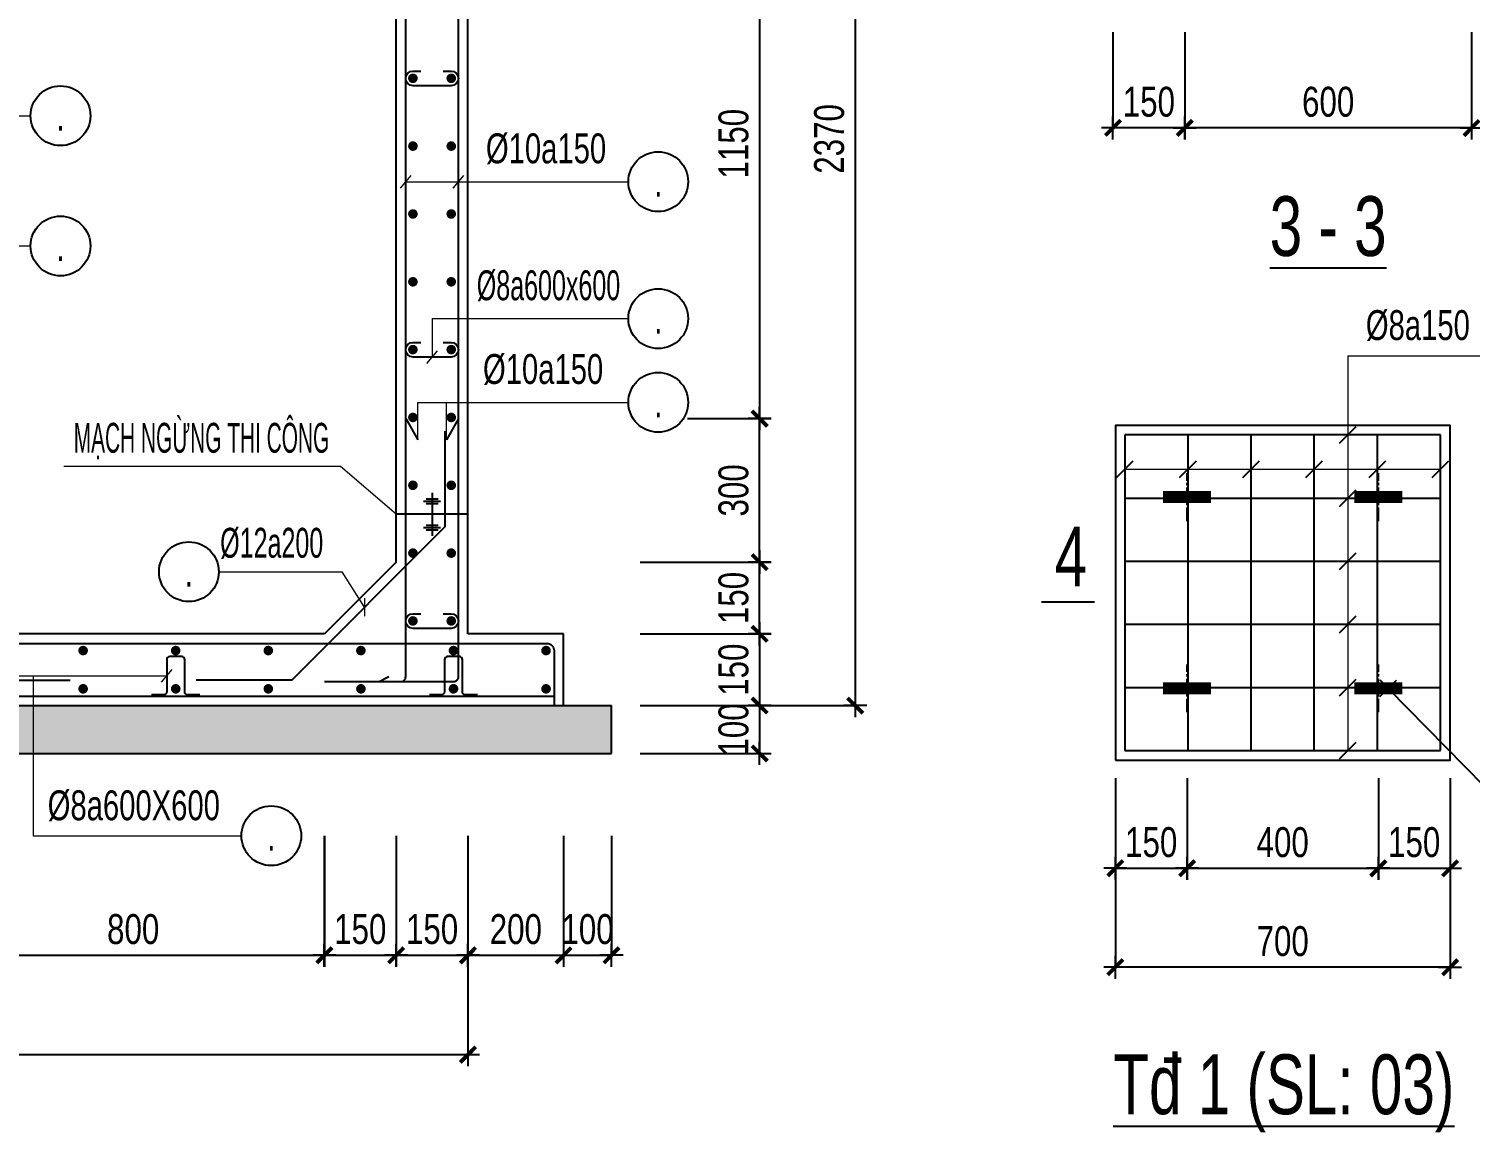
# Model space of a CAD drawing. Extents: x 1229855 to 1302267, y 1135177 to 1201195.
# Drawn here: x 1271960 to 1277989, y 1150041 to 1154655 of the extents above; entities that cross this region are included whole.
import ezdxf
from ezdxf.enums import TextEntityAlignment as Align

# ---------------------------------------------------------------- set-up
doc = ezdxf.new("R2010")
doc.units = 0
doc.header["$LTSCALE"] = 25
doc.header["$MEASUREMENT"] = 0
doc.header["$PDMODE"] = 98
doc.linetypes.add('CENTER2', pattern=[1.125, 0.75, -0.125, 0.125, -0.125])
doc.layers.get('DEFPOINTS').update_dxf_attribs({"linetype": 'CONTINUOUS'})
for name, color, linetype in [('02.CDC.DIM', 1, 'CONTINUOUS'), ('CDC.01.AXIS', 160, 'CENTER2'), ('CDC.02.DIM', 1, 'CONTINUOUS'), ('CDC.03.BORDER', 3, 'CONTINUOUS'), ('CDC.05.STEEL', 4, 'CONTINUOUS'), ('CDC.06.TEXT', 2, 'CONTINUOUS'), ('CDC.10.HATCH', 251, 'CONTINUOUS'), ('CDC.11.NOTE', 8, 'CONTINUOUS'), ('CDC.14.STEELNUM', 3, 'CONTINUOUS')]:
    doc.layers.add(name, color=color, linetype=linetype)
doc.layers.add('KCS_CHI', color=1, linetype='CONTINUOUS', lineweight=15)
doc.styles.add('1', font='arial.ttf', dxfattribs={"width": 0.75})
doc.styles.add('KCS_SMTEXT', font='arial.ttf', dxfattribs={"width": 0.7})
doc.linetypes.add('ZIGZAG', pattern='A,0.0001,-0.2,[131,ltypeshp.shx,S=0.2,R=0,X=-0.2,Y=0],-0.4,[131,ltypeshp.shx,S=0.2,R=180,X=0.2,Y=0],-0.2', length=0.8001)
doc.dimstyles.new('DX2', dxfattribs={"dimscale": 0.5, "dimtxt": 250, "dimasz": 0.8, "dimexe": 0, "dimexo": 0, "dimgap": 90, "dimtad": 1, "dimdec": 0, "dimzin": 13, "dimdsep": 46, "dimtxsty": '1', "dimblk1": 'CHEO', "dimblk2": 'CHEO', "dimsah": 1, "dimcen": 0, "dimclrd": 256, "dimclre": 256, "dimclrt": 2, "dimadec": 0, "dimazin": 0, "dimtfac": 1, "dimtdec": 0, "dimtix": 1, "dimtmove": 2, "dimatfit": 3, "dimldrblk": 'CHEO', "dimfxl": 1, "dimtolj": 1, "dimtzin": 13, "dimarcsym": 0})
doc.dimstyles.new('DX4', dxfattribs={"dimscale": 0.5, "dimtxt": 250, "dimasz": 0.8, "dimexe": 0, "dimexo": 0, "dimgap": 90, "dimtad": 1, "dimdec": 0, "dimlfac": 0.25, "dimzin": 13, "dimdsep": 46, "dimtxsty": '1', "dimblk1": 'CHEO', "dimblk2": 'CHEO', "dimsah": 1, "dimcen": 0, "dimclrd": 256, "dimclre": 256, "dimclrt": 2, "dimadec": 0, "dimazin": 0, "dimtfac": 1, "dimtdec": 0, "dimtix": 1, "dimtmove": 2, "dimatfit": 3, "dimldrblk": 'CHEO', "dimfxl": 1, "dimtolj": 1, "dimtzin": 13, "dimarcsym": 0})

# ---------------------------------------------------------------- blocks, each defined once
blk = doc.blocks.new('CHEO')
at = {"layer": '02.CDC.DIM'}
for points in [[(-121, 0), (121, 0)], [(0, 121), (0, -121)]]:
    blk.add_lwpolyline(points, dxfattribs=at)
at = {"layer": '02.CDC.DIM', "color": 2, "const_width": 40}
blk.add_lwpolyline([(80, 80), (-80, -81)], dxfattribs=at)
blk = doc.blocks.new('*D20')
at = {"layer": 'CDC.02.DIM', "lineweight": -2, "ltscale": 3, "transparency": 16777216}
for p, q in [((1271596.9, 1151280.3), (1271596.9, 1150780.3)), ((1273196.9, 1151280.3), (1273196.9, 1150780.3)), ((1271597.3, 1150780.3), (1273196.5, 1150780.3))]:
    blk.add_line(p, q, dxfattribs=at)
at = {"layer": 'DEFPOINTS', "color": 0, "ltscale": 3, "transparency": 16777216}
for p in [(1271596.9, 1151280.3), (1273196.9, 1151280.3), (1273196.9, 1150780.3)]:
    blk.add_point(p, dxfattribs=at)
at = {"layer": 'CDC.02.DIM', "lineweight": -2, "ltscale": 3, "transparency": 16777216, "xscale": 0.4, "yscale": 0.4, "zscale": 0.4, "rotation": 180}
blk.add_blockref('CHEO', (1271596.9, 1150780.3), dxfattribs=at)
at = {"layer": 'CDC.02.DIM', "lineweight": -2, "ltscale": 3, "transparency": 16777216, "xscale": 0.4, "yscale": 0.4, "zscale": 0.4}
blk.add_blockref('CHEO', (1273196.9, 1150780.3), dxfattribs=at)
at = {"layer": 'CDC.02.DIM', "color": 2, "ltscale": 3, "transparency": 16777216, "insert": (1272396.9, 1150889.1), "char_height": 125, "attachment_point": 5, "style": '1'}
blk.add_mtext('\\A1;800', dxfattribs=at)
blk = doc.blocks.new('*D21')
at = {"layer": 'CDC.02.DIM', "lineweight": -2, "ltscale": 3, "transparency": 16777216}
for p, q in [((1263996.4, 1151280.3), (1263996.4, 1150364.9)), ((1273797.3, 1151280.3), (1273797.3, 1150364.9)), ((1263996.8, 1150364.9), (1273796.9, 1150364.9))]:
    blk.add_line(p, q, dxfattribs=at)
at = {"layer": 'DEFPOINTS', "color": 0, "ltscale": 3, "transparency": 16777216}
for p in [(1263996.4, 1151280.3), (1273797.3, 1151280.3), (1273797.3, 1150364.9)]:
    blk.add_point(p, dxfattribs=at)
at = {"layer": 'CDC.02.DIM', "lineweight": -2, "ltscale": 3, "transparency": 16777216, "xscale": 0.4, "yscale": 0.4, "zscale": 0.4, "rotation": 180}
blk.add_blockref('CHEO', (1263996.4, 1150364.9), dxfattribs=at)
at = {"layer": 'CDC.02.DIM', "lineweight": -2, "ltscale": 3, "transparency": 16777216, "xscale": 0.4, "yscale": 0.4, "zscale": 0.4}
blk.add_blockref('CHEO', (1273797.3, 1150364.9), dxfattribs=at)
at = {"layer": 'CDC.02.DIM', "color": 2, "ltscale": 3, "transparency": 16777216, "insert": (1268896.9, 1150473.7), "char_height": 125, "attachment_point": 5, "style": '1'}
blk.add_mtext('\\A1;4900', dxfattribs=at)
blk = doc.blocks.new('*D22')
at = {"layer": 'CDC.02.DIM', "lineweight": -2, "ltscale": 3, "transparency": 16777216}
for p, q in [((1273496.9, 1151280.3), (1273496.9, 1150780.3)), ((1273797.3, 1151280.3), (1273797.3, 1150780.3)), ((1273497.3, 1150780.3), (1273796.9, 1150780.3))]:
    blk.add_line(p, q, dxfattribs=at)
at = {"layer": 'DEFPOINTS', "color": 0, "ltscale": 3, "transparency": 16777216}
for p in [(1273496.9, 1151280.3), (1273797.3, 1151280.3), (1273797.3, 1150780.3)]:
    blk.add_point(p, dxfattribs=at)
at = {"layer": 'CDC.02.DIM', "lineweight": -2, "ltscale": 3, "transparency": 16777216, "xscale": 0.4, "yscale": 0.4, "zscale": 0.4, "rotation": 180}
blk.add_blockref('CHEO', (1273496.9, 1150780.3), dxfattribs=at)
at = {"layer": 'CDC.02.DIM', "lineweight": -2, "ltscale": 3, "transparency": 16777216, "xscale": 0.4, "yscale": 0.4, "zscale": 0.4}
blk.add_blockref('CHEO', (1273797.3, 1150780.3), dxfattribs=at)
at = {"layer": 'CDC.02.DIM', "color": 2, "ltscale": 3, "transparency": 16777216, "insert": (1273647.1, 1150889.1), "char_height": 125, "attachment_point": 5, "style": '1'}
blk.add_mtext('\\A1;150', dxfattribs=at)
blk = doc.blocks.new('*D23')
at = {"layer": 'CDC.02.DIM', "lineweight": -2, "ltscale": 3, "transparency": 16777216}
for p, q in [((1274517.1, 1152424.7), (1275017.1, 1152424.7)), ((1275017.1, 1152125.1), (1275017.1, 1152424.3)), ((1274517.1, 1152124.7), (1275017.1, 1152124.7))]:
    blk.add_line(p, q, dxfattribs=at)
at = {"layer": 'DEFPOINTS', "color": 0, "ltscale": 3, "transparency": 16777216}
for p in [(1274517.1, 1152424.7), (1275017.1, 1152424.7), (1274517.1, 1152124.7)]:
    blk.add_point(p, dxfattribs=at)
at = {"layer": 'CDC.02.DIM', "lineweight": -2, "ltscale": 3, "transparency": 16777216, "xscale": 0.4, "yscale": 0.4, "zscale": 0.4}
for p, rotation in [((1275017.1, 1152424.7), 90), ((1275017.1, 1152124.7), 270)]:
    blk.add_blockref('CHEO', p, dxfattribs=dict(at, rotation=rotation))
at = {"layer": 'CDC.02.DIM', "color": 2, "ltscale": 3, "transparency": 16777216, "insert": (1274908.3, 1152274.7), "char_height": 125, "attachment_point": 5, "rotation": 90, "style": '1'}
blk.add_mtext('\\A1;150', dxfattribs=at)
blk = doc.blocks.new('*D24')
at = {"layer": 'CDC.02.DIM', "lineweight": -2, "ltscale": 3, "transparency": 16777216}
for p, q in [((1274517.1, 1156564.7), (1275417.1, 1156564.7)), ((1275417.1, 1156564.3), (1275417.1, 1151825.1)), ((1274517.1, 1151824.7), (1275417.1, 1151824.7))]:
    blk.add_line(p, q, dxfattribs=at)
at = {"layer": 'DEFPOINTS', "color": 0, "ltscale": 3, "transparency": 16777216}
for p in [(1274517.1, 1156564.7), (1274517.1, 1151824.7), (1275417.1, 1151824.7)]:
    blk.add_point(p, dxfattribs=at)
at = {"layer": 'CDC.02.DIM', "lineweight": -2, "ltscale": 3, "transparency": 16777216, "xscale": 0.4, "yscale": 0.4, "zscale": 0.4}
for p, rotation in [((1275417.1, 1156564.7), 90), ((1275417.1, 1151824.7), 270)]:
    blk.add_blockref('CHEO', p, dxfattribs=dict(at, rotation=rotation))
at = {"layer": 'CDC.02.DIM', "color": 2, "ltscale": 3, "transparency": 16777216, "insert": (1275308.3, 1154194.7), "char_height": 125, "attachment_point": 5, "rotation": 90, "style": '1'}
blk.add_mtext('\\A1;2370', dxfattribs=at)
blk = doc.blocks.new('*D26')
at = {"layer": 'CDC.02.DIM', "lineweight": -2, "ltscale": 3, "transparency": 16777216}
for p, q in [((1274517.1, 1152124.7), (1275017.1, 1152124.7)), ((1275017.1, 1152124.3), (1275017.1, 1151825.1)), ((1274517.1, 1151824.7), (1275017.1, 1151824.7))]:
    blk.add_line(p, q, dxfattribs=at)
at = {"layer": 'DEFPOINTS', "color": 0, "ltscale": 3, "transparency": 16777216}
for p in [(1274517.1, 1152124.7), (1274517.1, 1151824.7), (1275017.1, 1151824.7)]:
    blk.add_point(p, dxfattribs=at)
at = {"layer": 'CDC.02.DIM', "lineweight": -2, "ltscale": 3, "transparency": 16777216, "xscale": 0.4, "yscale": 0.4, "zscale": 0.4}
for p, rotation in [((1275017.1, 1152124.7), 90), ((1275017.1, 1151824.7), 270)]:
    blk.add_blockref('CHEO', p, dxfattribs=dict(at, rotation=rotation))
at = {"layer": 'CDC.02.DIM', "color": 2, "ltscale": 3, "transparency": 16777216, "insert": (1274908.3, 1151974.7), "char_height": 125, "attachment_point": 5, "rotation": 90, "style": '1'}
blk.add_mtext('\\A1;150', dxfattribs=at)
blk = doc.blocks.new('*D28')
at = {"layer": 'CDC.02.DIM', "lineweight": -2, "ltscale": 3, "transparency": 16777216}
for p, q in [((1274716, 1155324.7), (1275017.1, 1155324.7)), ((1275017.1, 1155324.3), (1275017.1, 1153025.1)), ((1274716, 1153024.7), (1275017.1, 1153024.7))]:
    blk.add_line(p, q, dxfattribs=at)
at = {"layer": 'DEFPOINTS', "color": 0, "ltscale": 3, "transparency": 16777216}
for p in [(1274716, 1155324.7), (1274716, 1153024.7), (1275017.1, 1153024.7)]:
    blk.add_point(p, dxfattribs=at)
at = {"layer": 'CDC.02.DIM', "lineweight": -2, "ltscale": 3, "transparency": 16777216, "xscale": 0.4, "yscale": 0.4, "zscale": 0.4}
for p, rotation in [((1275017.1, 1155324.7), 90), ((1275017.1, 1153024.7), 270)]:
    blk.add_blockref('CHEO', p, dxfattribs=dict(at, rotation=rotation))
at = {"layer": 'CDC.02.DIM', "color": 2, "ltscale": 3, "transparency": 16777216, "insert": (1274908.3, 1154174.7), "char_height": 125, "attachment_point": 5, "rotation": 90, "style": '1'}
blk.add_mtext('\\A1;1150', dxfattribs=at)
blk = doc.blocks.new('*D41')
at = {"layer": 'CDC.02.DIM', "lineweight": -2, "ltscale": 3, "transparency": 16777216}
for p, q in [((1273797.3, 1151280.3), (1273797.3, 1150780.3)), ((1274197.3, 1151280.3), (1274197.3, 1150780.3)), ((1273797.7, 1150780.3), (1274196.9, 1150780.3))]:
    blk.add_line(p, q, dxfattribs=at)
at = {"layer": 'DEFPOINTS', "color": 0, "ltscale": 3, "transparency": 16777216}
for p in [(1273797.3, 1151280.3), (1274197.3, 1151280.3), (1274197.3, 1150780.3)]:
    blk.add_point(p, dxfattribs=at)
at = {"layer": 'CDC.02.DIM', "lineweight": -2, "ltscale": 3, "transparency": 16777216, "xscale": 0.4, "yscale": 0.4, "zscale": 0.4, "rotation": 180}
blk.add_blockref('CHEO', (1273797.3, 1150780.3), dxfattribs=at)
at = {"layer": 'CDC.02.DIM', "lineweight": -2, "ltscale": 3, "transparency": 16777216, "xscale": 0.4, "yscale": 0.4, "zscale": 0.4}
blk.add_blockref('CHEO', (1274197.3, 1150780.3), dxfattribs=at)
at = {"layer": 'CDC.02.DIM', "color": 2, "ltscale": 3, "transparency": 16777216, "insert": (1273997.3, 1150889.1), "char_height": 125, "attachment_point": 5, "style": '1'}
blk.add_mtext('\\A1;200', dxfattribs=at)
blk = doc.blocks.new('*D42')
at = {"layer": 'CDC.02.DIM', "lineweight": -2, "ltscale": 3, "transparency": 16777216}
for p, q in [((1274197.3, 1151280.3), (1274197.3, 1150780.3)), ((1274397.3, 1151280.3), (1274397.3, 1150780.3)), ((1274196.9, 1150780.3), (1274196.5, 1150780.3)), ((1274197.3, 1150780.3), (1274397.3, 1150780.3)), ((1274397.7, 1150780.3), (1274398.1, 1150780.3))]:
    blk.add_line(p, q, dxfattribs=at)
at = {"layer": 'DEFPOINTS', "color": 0, "ltscale": 3, "transparency": 16777216}
for p in [(1274197.3, 1151280.3), (1274397.3, 1151280.3), (1274397.3, 1150780.3)]:
    blk.add_point(p, dxfattribs=at)
at = {"layer": 'CDC.02.DIM', "lineweight": -2, "ltscale": 3, "transparency": 16777216, "xscale": 0.4, "yscale": 0.4, "zscale": 0.4}
blk.add_blockref('CHEO', (1274197.3, 1150780.3), dxfattribs=at)
at = {"layer": 'CDC.02.DIM', "lineweight": -2, "ltscale": 3, "transparency": 16777216, "xscale": 0.4, "yscale": 0.4, "zscale": 0.4, "rotation": 180}
blk.add_blockref('CHEO', (1274397.3, 1150780.3), dxfattribs=at)
at = {"layer": 'CDC.02.DIM', "color": 2, "ltscale": 3, "transparency": 16777216, "insert": (1274297.3, 1150889.1), "char_height": 125, "attachment_point": 5, "style": '1'}
blk.add_mtext('\\A1;100', dxfattribs=at)
blk = doc.blocks.new('*D100')
at = {"layer": 'CDC.02.DIM', "lineweight": -2, "ltscale": 3, "transparency": 16777216}
for p, q in [((1274716, 1153024.7), (1275017.1, 1153024.7)), ((1275017.1, 1152425.1), (1275017.1, 1153024.3)), ((1274716, 1152424.7), (1275017.1, 1152424.7))]:
    blk.add_line(p, q, dxfattribs=at)
at = {"layer": 'DEFPOINTS', "color": 0, "ltscale": 3, "transparency": 16777216}
for p in [(1274716, 1153024.7), (1275017.1, 1153024.7), (1274716, 1152424.7)]:
    blk.add_point(p, dxfattribs=at)
at = {"layer": 'CDC.02.DIM', "lineweight": -2, "ltscale": 3, "transparency": 16777216, "xscale": 0.4, "yscale": 0.4, "zscale": 0.4}
for p, rotation in [((1275017.1, 1153024.7), 90), ((1275017.1, 1152424.7), 270)]:
    blk.add_blockref('CHEO', p, dxfattribs=dict(at, rotation=rotation))
at = {"layer": 'CDC.02.DIM', "color": 2, "ltscale": 3, "transparency": 16777216, "insert": (1274908.3, 1152724.7), "char_height": 125, "attachment_point": 5, "rotation": 90, "style": '1'}
blk.add_mtext('\\A1;300', dxfattribs=at)
blk = doc.blocks.new('*D141')
at = {"layer": 'CDC.02.DIM', "lineweight": -2, "ltscale": 3, "transparency": 16777216}
for p, q in [((1276795.1, 1154640.6), (1276795.1, 1154240.6)), ((1277995.1, 1154640.6), (1277995.1, 1154240.6)), ((1277994.7, 1154240.6), (1276795.5, 1154240.6))]:
    blk.add_line(p, q, dxfattribs=at)
at = {"layer": 'DEFPOINTS', "color": 0, "ltscale": 3, "transparency": 16777216}
for p in [(1276795.1, 1154640.6), (1277995.1, 1154640.6), (1276795.1, 1154240.6)]:
    blk.add_point(p, dxfattribs=at)
at = {"layer": 'CDC.02.DIM', "lineweight": -2, "ltscale": 3, "transparency": 16777216, "xscale": 0.4, "yscale": 0.4, "zscale": 0.4, "rotation": 180}
blk.add_blockref('CHEO', (1276795.1, 1154240.6), dxfattribs=at)
at = {"layer": 'CDC.02.DIM', "lineweight": -2, "ltscale": 3, "transparency": 16777216, "xscale": 0.4, "yscale": 0.4, "zscale": 0.4}
blk.add_blockref('CHEO', (1277995.1, 1154240.6), dxfattribs=at)
at = {"layer": 'CDC.02.DIM', "color": 2, "ltscale": 3, "transparency": 16777216, "insert": (1277395.1, 1154349.4), "char_height": 125, "attachment_point": 5, "style": '1'}
blk.add_mtext('\\A1;600', dxfattribs=at)
blk = doc.blocks.new('*D142')
at = {"layer": 'CDC.02.DIM', "lineweight": -2, "ltscale": 3, "transparency": 16777216}
for p, q in [((1276495.1, 1154640.6), (1276495.1, 1154240.6)), ((1276795.1, 1154640.6), (1276795.1, 1154240.6)), ((1276794.7, 1154240.6), (1276495.5, 1154240.6))]:
    blk.add_line(p, q, dxfattribs=at)
at = {"layer": 'DEFPOINTS', "color": 0, "ltscale": 3, "transparency": 16777216}
for p in [(1276495.1, 1154640.6), (1276795.1, 1154640.6), (1276495.1, 1154240.6)]:
    blk.add_point(p, dxfattribs=at)
at = {"layer": 'CDC.02.DIM', "lineweight": -2, "ltscale": 3, "transparency": 16777216, "xscale": 0.4, "yscale": 0.4, "zscale": 0.4, "rotation": 180}
blk.add_blockref('CHEO', (1276495.1, 1154240.6), dxfattribs=at)
at = {"layer": 'CDC.02.DIM', "lineweight": -2, "ltscale": 3, "transparency": 16777216, "xscale": 0.4, "yscale": 0.4, "zscale": 0.4}
blk.add_blockref('CHEO', (1276795.1, 1154240.6), dxfattribs=at)
at = {"layer": 'CDC.02.DIM', "color": 2, "ltscale": 3, "transparency": 16777216, "insert": (1276645.1, 1154349.4), "char_height": 125, "attachment_point": 5, "style": '1'}
blk.add_mtext('\\A1;150', dxfattribs=at)
blk = doc.blocks.new('*D199')
at = {"layer": 'CDC.02.DIM', "lineweight": -2, "ltscale": 3, "transparency": 16777216}
for p, q in [((1276504.9, 1151521), (1276504.9, 1150730.1)), ((1277904.9, 1151521), (1277904.9, 1150730.1)), ((1277904.5, 1150730.1), (1276505.3, 1150730.1))]:
    blk.add_line(p, q, dxfattribs=at)
at = {"layer": 'DEFPOINTS', "color": 0, "ltscale": 3, "transparency": 16777216}
for p in [(1276504.9, 1151521), (1277904.9, 1151521), (1276504.9, 1150730.1)]:
    blk.add_point(p, dxfattribs=at)
at = {"layer": 'CDC.02.DIM', "lineweight": -2, "ltscale": 3, "transparency": 16777216, "xscale": 0.4, "yscale": 0.4, "zscale": 0.4, "rotation": 180}
blk.add_blockref('CHEO', (1276504.9, 1150730.1), dxfattribs=at)
at = {"layer": 'CDC.02.DIM', "lineweight": -2, "ltscale": 3, "transparency": 16777216, "xscale": 0.4, "yscale": 0.4, "zscale": 0.4}
blk.add_blockref('CHEO', (1277904.9, 1150730.1), dxfattribs=at)
at = {"layer": 'CDC.02.DIM', "color": 2, "ltscale": 3, "transparency": 16777216, "insert": (1277204.9, 1150838.9), "char_height": 125, "attachment_point": 5, "style": '1'}
blk.add_mtext('\\A1;700', dxfattribs=at)
blk = doc.blocks.new('2')
at = {"layer": 'CDC.11.NOTE'}
blk.add_line((-12.5, -12.5), (12.5, 12.5), dxfattribs=at)
blk = doc.blocks.new('*D375')
at = {"layer": 'CDC.02.DIM', "lineweight": -2, "ltscale": 3, "transparency": 16777216}
for p, q in [((1274517.1, 1151824.7), (1275017.1, 1151824.7)), ((1275017.1, 1151825.1), (1275017.1, 1151825.5)), ((1275017.1, 1151824.7), (1275017.1, 1151624.7)), ((1274517.1, 1151624.7), (1275017.1, 1151624.7)), ((1275017.1, 1151624.3), (1275017.1, 1151623.9))]:
    blk.add_line(p, q, dxfattribs=at)
at = {"layer": 'DEFPOINTS', "color": 0, "ltscale": 3, "transparency": 16777216}
for p in [(1274517.1, 1151824.7), (1274517.1, 1151624.7), (1275017.1, 1151624.7)]:
    blk.add_point(p, dxfattribs=at)
at = {"layer": 'CDC.02.DIM', "lineweight": -2, "ltscale": 3, "transparency": 16777216, "xscale": 0.4, "yscale": 0.4, "zscale": 0.4}
for p, rotation in [((1275017.1, 1151824.7), 270), ((1275017.1, 1151624.7), 90)]:
    blk.add_blockref('CHEO', p, dxfattribs=dict(at, rotation=rotation))
at = {"layer": 'CDC.02.DIM', "color": 2, "ltscale": 3, "transparency": 16777216, "insert": (1274908.3, 1151724.7), "char_height": 125, "attachment_point": 5, "rotation": 90, "style": '1'}
blk.add_mtext('\\A1;100', dxfattribs=at)
blk = doc.blocks.new('*D397')
at = {"layer": 'CDC.02.DIM', "lineweight": -2, "ltscale": 3, "transparency": 16777216}
for p, q in [((1276504.9, 1151521), (1276504.9, 1151144)), ((1276804.9, 1151521), (1276804.9, 1151144)), ((1276505.3, 1151144), (1276804.5, 1151144))]:
    blk.add_line(p, q, dxfattribs=at)
at = {"layer": 'DEFPOINTS', "color": 0, "ltscale": 3, "transparency": 16777216}
for p in [(1276504.9, 1151521), (1276804.9, 1151521), (1276804.9, 1151144)]:
    blk.add_point(p, dxfattribs=at)
at = {"layer": 'CDC.02.DIM', "lineweight": -2, "ltscale": 3, "transparency": 16777216, "xscale": 0.4, "yscale": 0.4, "zscale": 0.4, "rotation": 180}
blk.add_blockref('CHEO', (1276504.9, 1151144), dxfattribs=at)
at = {"layer": 'CDC.02.DIM', "lineweight": -2, "ltscale": 3, "transparency": 16777216, "xscale": 0.4, "yscale": 0.4, "zscale": 0.4}
blk.add_blockref('CHEO', (1276804.9, 1151144), dxfattribs=at)
at = {"layer": 'CDC.02.DIM', "color": 2, "ltscale": 3, "transparency": 16777216, "insert": (1276654.9, 1151252.8), "char_height": 125, "attachment_point": 5, "style": '1'}
blk.add_mtext('\\A1;150', dxfattribs=at)
blk = doc.blocks.new('*D398')
at = {"layer": 'CDC.02.DIM', "lineweight": -2, "ltscale": 3, "transparency": 16777216}
for p, q in [((1276804.9, 1151521), (1276804.9, 1151144)), ((1277604.9, 1151521), (1277604.9, 1151144)), ((1276805.3, 1151144), (1277604.5, 1151144))]:
    blk.add_line(p, q, dxfattribs=at)
at = {"layer": 'DEFPOINTS', "color": 0, "ltscale": 3, "transparency": 16777216}
for p in [(1276804.9, 1151521), (1277604.9, 1151521), (1277604.9, 1151144)]:
    blk.add_point(p, dxfattribs=at)
at = {"layer": 'CDC.02.DIM', "lineweight": -2, "ltscale": 3, "transparency": 16777216, "xscale": 0.4, "yscale": 0.4, "zscale": 0.4, "rotation": 180}
blk.add_blockref('CHEO', (1276804.9, 1151144), dxfattribs=at)
at = {"layer": 'CDC.02.DIM', "lineweight": -2, "ltscale": 3, "transparency": 16777216, "xscale": 0.4, "yscale": 0.4, "zscale": 0.4}
blk.add_blockref('CHEO', (1277604.9, 1151144), dxfattribs=at)
at = {"layer": 'CDC.02.DIM', "color": 2, "ltscale": 3, "transparency": 16777216, "insert": (1277204.9, 1151252.8), "char_height": 125, "attachment_point": 5, "style": '1'}
blk.add_mtext('\\A1;400', dxfattribs=at)
blk = doc.blocks.new('bang')
at = {"layer": 'CDC.11.NOTE', "ltscale": 3}
for points in [[(-25, 65), (25, 65)], [(0, 90), (0, -90)], [(-35, 55), (35, 55)], [(-25, 45), (25, 45)], [(-35, -55), (35, -55)], [(-25, -45), (25, -45)], [(-25, -65), (25, -65)]]:
    blk.add_lwpolyline(points, dxfattribs=at)
blk = doc.blocks.new('*D425')
at = {"layer": 'CDC.02.DIM', "lineweight": -2, "ltscale": 3, "transparency": 16777216}
for p, q in [((1273196.4, 1151280.3), (1273196.4, 1150780.3)), ((1273496.9, 1151280.3), (1273496.9, 1150780.3)), ((1273196.8, 1150780.3), (1273496.5, 1150780.3))]:
    blk.add_line(p, q, dxfattribs=at)
at = {"layer": 'DEFPOINTS', "color": 0, "ltscale": 3, "transparency": 16777216}
for p in [(1273196.4, 1151280.3), (1273496.9, 1151280.3), (1273496.9, 1150780.3)]:
    blk.add_point(p, dxfattribs=at)
at = {"layer": 'CDC.02.DIM', "lineweight": -2, "ltscale": 3, "transparency": 16777216, "xscale": 0.4, "yscale": 0.4, "zscale": 0.4, "rotation": 180}
blk.add_blockref('CHEO', (1273196.4, 1150780.3), dxfattribs=at)
at = {"layer": 'CDC.02.DIM', "lineweight": -2, "ltscale": 3, "transparency": 16777216, "xscale": 0.4, "yscale": 0.4, "zscale": 0.4}
blk.add_blockref('CHEO', (1273496.9, 1150780.3), dxfattribs=at)
at = {"layer": 'CDC.02.DIM', "color": 2, "ltscale": 3, "transparency": 16777216, "insert": (1273346.6, 1150889.1), "char_height": 125, "attachment_point": 5, "style": '1'}
blk.add_mtext('\\A1;150', dxfattribs=at)
blk = doc.blocks.new('*D436')
at = {"layer": 'CDC.02.DIM', "lineweight": -2, "ltscale": 3, "transparency": 16777216}
for p, q in [((1277604.9, 1151521), (1277604.9, 1151144)), ((1277904.9, 1151521), (1277904.9, 1151144)), ((1277605.3, 1151144), (1277904.5, 1151144))]:
    blk.add_line(p, q, dxfattribs=at)
at = {"layer": 'DEFPOINTS', "color": 0, "ltscale": 3, "transparency": 16777216}
for p in [(1277604.9, 1151521), (1277904.9, 1151521), (1277904.9, 1151144)]:
    blk.add_point(p, dxfattribs=at)
at = {"layer": 'CDC.02.DIM', "lineweight": -2, "ltscale": 3, "transparency": 16777216, "xscale": 0.4, "yscale": 0.4, "zscale": 0.4, "rotation": 180}
blk.add_blockref('CHEO', (1277604.9, 1151144), dxfattribs=at)
at = {"layer": 'CDC.02.DIM', "lineweight": -2, "ltscale": 3, "transparency": 16777216, "xscale": 0.4, "yscale": 0.4, "zscale": 0.4}
blk.add_blockref('CHEO', (1277904.9, 1151144), dxfattribs=at)
at = {"layer": 'CDC.02.DIM', "color": 2, "ltscale": 3, "transparency": 16777216, "insert": (1277754.9, 1151252.8), "char_height": 125, "attachment_point": 5, "style": '1'}
blk.add_mtext('\\A1;150', dxfattribs=at)

msp = doc.modelspace()

# ---------------------------------------------------------------- hatches: boundary and pattern name
at = {"layer": 'CDC.10.HATCH', "ltscale": 2}
h = msp.add_hatch(dxfattribs=at)
h.set_pattern_fill('AR-CONC', color=256, scale=30, style=0)
h.set_pattern_definition([(50, (1059468.16, 1240448.63), (215.17805, -18.82564), [22.5, -247.5]), (355, (1059468.16, 1240448.63), (-41.6254, 225.65764), [18, -198]), (100.45144, (1059486.09, 1240447.06), (173.55265, 206.832), [19.12206, -210.34263]), (46.1842, (1059468.16, 1240508.63), (320.1724, -49.65578), [33.75, -371.25]), (96.63564, (1059494.84, 1240504.5), (280.3986, 292.2356), [28.6831, -315.51413]), (351.18416, (1059468.16, 1240508.63), (280.3986, 292.2356), [27, -297]), (21, (1059498.16, 1240493.63), (179.07212, -120.78567), [22.5, -247.5]), (326, (1059498.16, 1240493.63), (72.9946, 217.54501), [18, -198]), (71.45144, (1059513.08, 1240483.56), (252.06671, 96.75935), [19.12206, -210.34263]), (37.5, (1059468.16, 1240448.626), (3.647957, 99.868156), [0, -195.6, 0, -201, 0, -198.75]), (7.5, (1059468.16, 1240448.63), (78.92086, 118.323514), [0, -114.6, 0, -191.1, 0, -75.75]), (327.5, (1059401.26, 1240448.626), (160.14673, -6.766462), [0, -75, 0, -234, 0, -310.5]), (317.5, (1059371.26, 1240448.63), (174.95585, 30.031495), [0, -97.5, 0, -155.4, 0, -220.5])])
h.paths.add_polyline_path([(1274397.28, 1151824.73), (1274397.28, 1151624.73), (1263396.44, 1151624.73), (1263396.44, 1151824.73)])

# ---------------------------------------------------------------- linework, layer by layer
at = {"layer": 'CDC.01.AXIS', "ltscale": 3}
for p, q in [((1276804.9, 1152596.56), (1276804.9, 1152796.56)), ((1277604.9, 1152596.56), (1277604.9, 1152796.56)), ((1276804.9, 1151796.56), (1276804.9, 1151996.56)), ((1277604.9, 1151796.56), (1277604.9, 1151996.56))]:
    msp.add_line(p, q, dxfattribs=at)
at = {"layer": 'CDC.03.BORDER'}
for p, q in [((1273797.28, 1152124.73), (1273797.28, 1155864.73)), ((1273496.86, 1152424.73), (1273496.86, 1155324.73)), ((1273496.86, 1152424.73), (1273196.86, 1152124.73)), ((1273196.86, 1152124.73), (1271596.86, 1152124.73)), ((1274197.28, 1152124.73), (1273797.28, 1152124.73)), ((1274197.28, 1151824.73), (1274197.28, 1152124.73)), ((1263396.44, 1151824.73), (1274397.28, 1151824.73)), ((1274397.28, 1151624.73), (1274397.28, 1151824.73)), ((1263396.44, 1151624.73), (1274397.28, 1151624.73))]:
    msp.add_line(p, q, dxfattribs=at)
at = {"layer": 'CDC.03.BORDER', "linetype": 'ZIGZAG', "ltscale": 2}
msp.add_line((1273796.86, 1152624.73), (1273496.86, 1152624.73), dxfattribs=at)
at = {"layer": 'CDC.03.BORDER'}
msp.add_lwpolyline([(1276504.9, 1151596.56), (1277904.9, 1151596.56), (1277904.9, 1152996.56), (1276504.9, 1152996.56)], close=True, dxfattribs=at)
at = {"layer": 'CDC.05.STEEL', "linetype": 'Continuous'}
for p, q in [((1273536.86, 1153024.73), (1273587, 1152936.59)), ((1273757.28, 1153024.73), (1273707.14, 1152936.59))]:
    msp.add_line(p, q, dxfattribs=at)
at = {"layer": 'CDC.05.STEEL'}
for p, q in [((1277864.9, 1152956.56), (1276544.9, 1152956.56)), ((1276544.9, 1152956.56), (1276544.9, 1151636.56)), ((1276808.9, 1151636.56), (1276808.9, 1152956.56)), ((1277072.9, 1151636.56), (1277072.9, 1152956.56)), ((1277336.9, 1151636.56), (1277336.9, 1152956.56)), ((1277600.9, 1151636.56), (1277600.9, 1152956.56)), ((1277864.9, 1151636.56), (1277864.9, 1152956.56)), ((1276544.9, 1152692.56), (1277864.9, 1152692.56)), ((1276544.9, 1152428.56), (1277864.9, 1152428.56)), ((1276544.9, 1152164.56), (1277864.9, 1152164.56)), ((1273426.42, 1151924.73), (1273465.5, 1151946.64)), ((1276544.9, 1151900.56), (1277864.9, 1151900.56)), ((1263636.44, 1151864.73), (1274157.28, 1151864.73)), ((1276544.9, 1151636.56), (1277864.9, 1151636.56))]:
    msp.add_line(p, q, dxfattribs=at)
for points in [[(1273396.86, 1151924.73), (1273737.28, 1151924.73, 0.4142136), (1273757.28, 1151944.73), (1273757.28, 1155744.73, 0.4142136), (1273737.28, 1155764.73), (1273196.86, 1155764.73)], [(1273196.86, 1151924.73), (1273516.86, 1151924.73, 0.4142136), (1273536.86, 1151944.73), (1273536.86, 1155744.73, 0.4142136), (1273516.86, 1155764.73)], [(1273693.59, 1154478.42), (1273726.44, 1154478.42, -1), (1273726.44, 1154416.73), (1273567.71, 1154416.73, -1), (1273567.71, 1154478.42), (1273600.56, 1154478.42)], [(1273693.59, 1153343.68), (1273726.44, 1153343.68, -1), (1273726.44, 1153281.99), (1273567.71, 1153281.99, -1), (1273567.71, 1153343.68), (1273600.56, 1153343.68)], [(1273693.59, 1152208.94), (1273726.44, 1152208.94, -1), (1273726.44, 1152147.24), (1273567.71, 1152147.24, -1), (1273567.71, 1152208.94), (1273600.56, 1152208.94)], [(1263636.44, 1151824.73), (1263636.44, 1152054.73, -0.4142136), (1263666.44, 1152084.73), (1274127.28, 1152084.73, -0.4142136), (1274157.28, 1152054.73), (1274157.28, 1151824.73)], [(1272675.42, 1151869.54), (1272624.74, 1151869.54, -0.4142136), (1272612.24, 1151882.04), (1272612.24, 1152017.23, 0.4142136), (1272599.74, 1152029.73), (1272549.74, 1152029.73, 0.4142136), (1272537.24, 1152017.23), (1272537.24, 1151882.04, -0.4142136), (1272524.74, 1151869.54), (1272474.06, 1151869.54)], [(1273837.18, 1151869.54), (1273786.5, 1151869.54, -0.4142136), (1273774, 1151882.04), (1273774, 1152017.23, 0.4142136), (1273761.5, 1152029.73), (1273711.5, 1152029.73, 0.4142136), (1273699, 1152017.23), (1273699, 1151882.04, -0.4142136), (1273686.5, 1151869.54), (1273635.82, 1151869.54)]]:
    msp.add_lwpolyline(points, format="xyb", dxfattribs=at)
at = {"layer": 'CDC.05.STEEL', "const_width": 20}
for points in [[(1273556.86, 1154448.2, 1), (1273576.86, 1154448.2, 1)], [(1273717.28, 1154448.2, 1), (1273737.28, 1154448.2, 1)], [(1273556.86, 1154164.51, 1), (1273576.86, 1154164.51, 1)], [(1273717.28, 1154164.51, 1), (1273737.28, 1154164.51, 1)], [(1273556.86, 1153880.82, 1), (1273576.86, 1153880.82, 1)], [(1273717.28, 1153880.82, 1), (1273737.28, 1153880.82, 1)], [(1273556.86, 1153597.14, 1), (1273576.86, 1153597.14, 1)], [(1273717.28, 1153597.14, 1), (1273737.28, 1153597.14, 1)], [(1273556.86, 1153313.45, 1), (1273576.86, 1153313.45, 1)], [(1273717.28, 1153313.45, 1), (1273737.28, 1153313.45, 1)], [(1273556.86, 1153029.77, 1), (1273576.86, 1153029.77, 1)], [(1273717.28, 1153029.77, 1), (1273737.28, 1153029.77, 1)], [(1273556.86, 1152746.08, 1), (1273576.86, 1152746.08, 1)], [(1273717.28, 1152746.08, 1), (1273737.28, 1152746.08, 1)], [(1273556.86, 1152462.39, 1), (1273576.86, 1152462.39, 1)], [(1273717.28, 1152462.39, 1), (1273737.28, 1152462.39, 1)], [(1273556.86, 1152178.71, 1), (1273576.86, 1152178.71, 1)], [(1273717.28, 1152178.71, 1), (1273737.28, 1152178.71, 1)], [(1272177.49, 1152054.73, 1), (1272197.49, 1152054.73, 1)], [(1272564.74, 1152054.73, 1), (1272584.74, 1152054.73, 1)], [(1272951.99, 1152054.73, 1), (1272971.99, 1152054.73, 1)], [(1273339.25, 1152054.73, 1), (1273359.25, 1152054.73, 1)], [(1273726.5, 1152054.73, 1), (1273746.5, 1152054.73, 1)], [(1274113.75, 1152054.73, 1), (1274133.75, 1152054.73, 1)], [(1272177.64, 1151894.73, 1), (1272197.64, 1151894.73, 1)], [(1272564.89, 1151894.73, 1), (1272584.89, 1151894.73, 1)], [(1272952.15, 1151894.73, 1), (1272972.15, 1151894.73, 1)], [(1273339.4, 1151894.73, 1), (1273359.4, 1151894.73, 1)], [(1273726.65, 1151894.73, 1), (1273746.65, 1151894.73, 1)], [(1274113.91, 1151894.73, 1), (1274133.91, 1151894.73, 1)]]:
    msp.add_lwpolyline(points, format="xyb", close=True, dxfattribs=at)
at = {"layer": 'CDC.05.STEEL'}
for points in [[(1271093.29, 1152972.16), (1271093.29, 1152572.16), (1271733.95, 1151931.5), (1272133.95, 1151931.5)], [(1273700.86, 1152972.16), (1273700.86, 1152572.16), (1273060.2, 1151931.5), (1272660.2, 1151931.5)]]:
    msp.add_lwpolyline(points, dxfattribs=at)
at = {"layer": 'CDC.05.STEEL', "ltscale": 3, "const_width": 50}
for points in [[(1276904.9, 1152696.56), (1276704.9, 1152696.56)], [(1277504.9, 1152696.56), (1277704.9, 1152696.56)], [(1276704.9, 1151896.56), (1276904.9, 1151896.56)], [(1277704.9, 1151896.56), (1277504.9, 1151896.56)]]:
    msp.add_lwpolyline(points, dxfattribs=at)
at = {"layer": 'CDC.06.TEXT'}
msp.add_line((1276196.14, 1152258.96), (1276417.86, 1152258.96), dxfattribs=at)
at = {"layer": 'CDC.14.STEELNUM'}
for centre in [(1272093, 1154291.62), (1274593, 1154015.65), (1272093, 1153747), (1274593, 1153443.02), (1274593, 1153092.84), (1272629.89, 1152384.35), (1272974.58, 1151280.3)]:
    msp.add_circle(centre, 125, dxfattribs=at)
at = {"layer": 'KCS_CHI'}
for p, q in [((1271147.07, 1154291.62), (1271968, 1154291.62)), ((1273515.02, 1153989.17), (1273559.54, 1154042.12)), ((1273536.86, 1154015.65), (1274468, 1154015.65)), ((1273735.45, 1153989.17), (1273779.97, 1154042.12)), ((1271036.86, 1153747), (1271968, 1153747)), ((1273647.07, 1153443.02), (1274468, 1153443.02)), ((1273647.07, 1153443.02), (1273647.07, 1153281.99)), ((1273624.81, 1153255.51), (1273669.33, 1153308.46)), ((1277476.98, 1153287.87), (1278159.1, 1153287.87)), ((1277476.98, 1153287.87), (1277476.98, 1151636.56)), ((1273587, 1152936.59), (1273587, 1153092.84)), ((1273587, 1153092.84), (1274468, 1153092.84)), ((1273707.14, 1152936.59), (1273707.14, 1153092.84)), ((1273264.11, 1152824.14), (1272106.94, 1152824.14)), ((1273496.86, 1152624.73), (1273264.11, 1152824.14)), ((1276544.9, 1152813.88), (1277864.9, 1152813.88)), ((1272754.89, 1152384.35), (1273271, 1152384.35)), ((1273364.51, 1152235.82), (1273271, 1152384.35)), ((1273364.51, 1152273.34), (1273364.51, 1152198.3)), ((1271428.26, 1151949.64), (1272537.24, 1151949.64)), ((1271978.83, 1151949.64), (1271978.83, 1151280.3)), ((1272514.98, 1151923.16), (1272559.5, 1151976.11)), ((1271978.83, 1151280.3), (1272849.58, 1151280.3))]:
    msp.add_line(p, q, dxfattribs=at)

# ---------------------------------------------------------------- block references
at = {"layer": 'KCS_CHI', "xscale": 2.799999999813735, "yscale": 2.799999999813735, "zscale": 2.799999999813735}
for p in [(1277476.98, 1152956.56), (1276544.9, 1152813.88), (1276808.9, 1152813.88), (1277072.9, 1152813.88), (1277336.9, 1152813.88), (1277600.9, 1152813.88), (1277864.9, 1152813.88), (1277476.98, 1152692.56), (1277476.98, 1152428.56), (1277476.98, 1152164.56), (1277476.98, 1151900.56), (1277476.98, 1151636.56)]:
    msp.add_blockref('2', p, dxfattribs=at)
at = {"layer": 'KCS_CHI'}
msp.add_blockref('bang', (1273646.86, 1152624.73), dxfattribs=at)

# ---------------------------------------------------------------- texts
at = {"layer": 'CDC.06.TEXT', "style": 'KCS_SMTEXT'}
for s, width, p in [('%%C10a150', 0.7, (1273872.3, 1154092.71)), ('%%C8a600x600', 0.6, (1273834.05, 1153520.08)), ('%%C8a150', 0.7, (1277552.82, 1153353.52)), ('%%C10a150', 0.7, (1273859.94, 1153169.9)), ('MẠCH NGỪNG THI CÔNG', 0.5, (1272148.25, 1152882.09)), ('%%C12a200', 0.6, (1272760.8, 1152443.08)), ('%%C8a600X600', 0.7, (1272039.35, 1151345.06))]:
    msp.add_text(s, height=125, dxfattribs=dict(at, width=width)).set_placement(p)
at = {"layer": 'CDC.06.TEXT', "style": 'KCS_SMTEXT', "width": 0.7}
for s, p in [('%%U3 - 3', (1277395.08, 1153705.12)), ('%%UTđ 1 (SL: 03)', (1277209.59, 1150115.73))]:
    msp.add_text(s, height=250, dxfattribs=at).set_placement(p, align=Align.CENTER)
msp.add_text('4', height=250, dxfattribs=at).set_placement((1276319.03, 1152448.56), align=Align.MIDDLE)
at = {"layer": 'CDC.14.STEELNUM', "style": 'KCS_SMTEXT', "width": 0.7}
for p in [(1272093, 1154291.62), (1274593, 1154015.65), (1272093, 1153747), (1274593, 1153443.02), (1274593, 1153092.84), (1272629.89, 1152384.35), (1272974.58, 1151280.3)]:
    msp.add_text('.', height=125, dxfattribs=at).set_placement(p, align=Align.MIDDLE)

# ---------------------------------------------------------------- dimensions: what is measured, and where the dimension line sits
at = {"layer": 'CDC.02.DIM', "ltscale": 3}
for base, p1, p2, angle, picture, middle in [((1275417.12, 1151824.73), (1274517.12, 1156564.73), (1274517.12, 1151824.73), 90, '*D24', (1275308.26, 1154194.73)), ((1275017.12, 1153024.73), (1274716, 1155324.73), (1274716, 1153024.73), 90, '*D28', (1274908.3, 1154174.73)), ((1276495.08, 1154240.62), (1276795.08, 1154640.62), (1276495.08, 1154640.62), 180, '*D142', (1276645.08, 1154349.44)), ((1276795.08, 1154240.62), (1277995.08, 1154640.62), (1276795.08, 1154640.62), 180, '*D141', (1277395.08, 1154349.44)), ((1275017.12, 1153024.73), (1274716, 1152424.73), (1274716, 1153024.73), 90, '*D100', (1274908.26, 1152724.73)), ((1275017.12, 1152424.73), (1274517.12, 1152124.73), (1274517.12, 1152424.73), 90, '*D23', (1274908.3, 1152274.73)), ((1275017.12, 1151824.73), (1274517.12, 1152124.73), (1274517.12, 1151824.73), 90, '*D26', (1274908.3, 1151974.73)), ((1275017.12, 1151624.73), (1274517.12, 1151824.73), (1274517.12, 1151624.73), 90, '*D375', (1274908.3, 1151724.73)), ((1273797.28, 1150364.88), (1263996.44, 1151280.29), (1273797.28, 1151280.29), 180, '*D21', (1268896.86, 1150473.7)), ((1273196.86, 1150780.29), (1271596.86, 1151280.29), (1273196.86, 1151280.29), 180, '*D20', (1272396.86, 1150889.11)), ((1273496.86, 1150780.29), (1273196.44, 1151280.29), (1273496.86, 1151280.29), 180, '*D425', (1273346.65, 1150889.11)), ((1273797.28, 1150780.29), (1273496.86, 1151280.29), (1273797.28, 1151280.29), 180, '*D22', (1273647.07, 1150889.11)), ((1274197.28, 1150780.29), (1273797.28, 1151280.29), (1274197.28, 1151280.29), 180, '*D41', (1273997.28, 1150889.11)), ((1274397.28, 1150780.29), (1274197.28, 1151280.29), (1274397.28, 1151280.29), 180, '*D42', (1274297.28, 1150889.11))]:
    dim = msp.add_linear_dim(base=base, p1=p1, p2=p2, angle=angle, dimstyle='DX2', override={"dimlfac": 0.5}, dxfattribs=at)
    dim.commit()
    dim.dimension.update_dxf_attribs({"geometry": picture, "text_midpoint": middle})
dim = msp.add_aligned_dim(p1=(1277904.9, 1151521), p2=(1276504.9, 1151521), distance=790.94, dimstyle='DX2', override={"dimlfac": 0.5}, dxfattribs=at)
dim.commit()
dim.dimension.update_dxf_attribs({"geometry": '*D199', "text_midpoint": (1277204.9, 1150838.88)})
for base, p1, p2, picture, middle in [((1276804.9, 1151144), (1276504.9, 1151521), (1276804.9, 1151521), '*D397', (1276654.9, 1151252.82)), ((1277604.9, 1151144), (1276804.9, 1151521), (1277604.9, 1151521), '*D398', (1277204.9, 1151252.82)), ((1277904.9, 1151144), (1277604.9, 1151521), (1277904.9, 1151521), '*D436', (1277754.9, 1151252.82))]:
    dim = msp.add_linear_dim(base=base, p1=p1, p2=p2, dimstyle='DX2', override={"dimlfac": 0.5}, dxfattribs=at)
    dim.commit()
    dim.dimension.update_dxf_attribs({"geometry": picture, "text_midpoint": middle})

# ---------------------------------------------------------------- leaders
msp.add_leader([(1277646, 1151896.56), (1278348, 1151181), (1278908, 1151181)], dimstyle='DX4', override={"dimgap": 90, "dimtad": 0}, dxfattribs=at)

doc.saveas('drawing.dxf')
